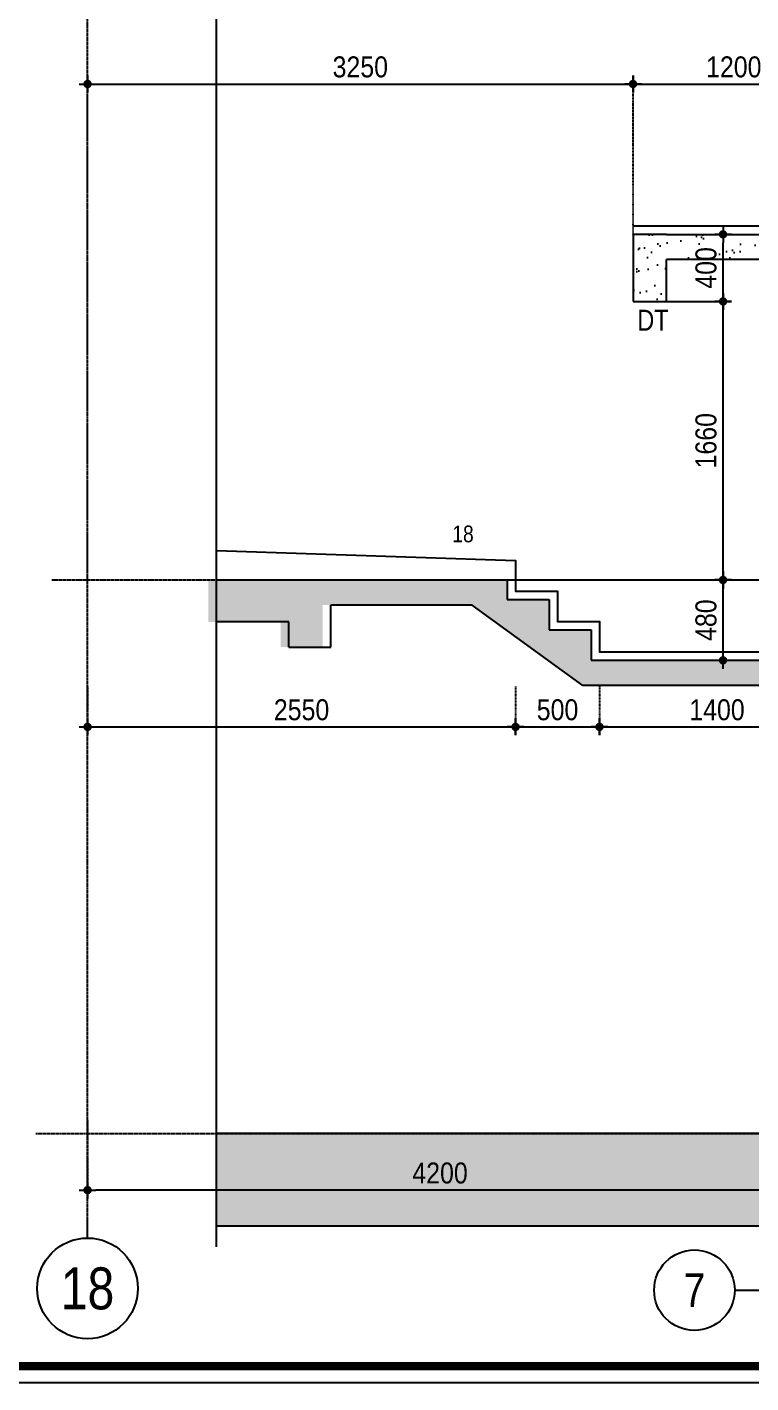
# Model space of a CAD drawing. Header units: millimetres. Extents: x 379264 to 1158416, y -283062 to 356890.
# Drawn here: x 885337 to 889649, y -30402 to -22319 of the extents above; entities that cross this region are included whole.
import ezdxf
from ezdxf.enums import TextEntityAlignment as Align

# ---------------------------------------------------------------- set-up
doc = ezdxf.new("R2010")
doc.units = ezdxf.units.MM
for name, pattern in [('BLOCK C - CHI TIET THANG 6$0$Grid A-F$0$Center101', [13, 10, -1, 1, -1]), ('grid level_TW A$0$Grid A-F$0$Center101', [13, 10, -1, 1, -1]), ('HIDDEN5', [2.8375, 1.25, -1.5875])]:
    doc.linetypes.add(name, pattern=pattern)
for name, color, linetype in [('01PM. TEXT A', 3, 'Continuous'), ('04PM. THIN', 7, 'Continuous'), ('11PM. DIM', 2, 'Continuous'), ('13PM. HATCH', 8, 'Continuous'), ('BLOCK C - CHI TIET THANG 6$0$Concrete Line', 6, 'Continuous'), ('BLOCK C - CHI TIET THANG 6$0$Ghi chu ban ve', 3, 'Continuous'), ('BLOCK C - CHI TIET THANG 6$0$Grid Line', 251, 'BLOCK C - CHI TIET THANG 6$0$Grid A-F$0$Center101'), ('BLOCK C - CHI TIET THANG 6$0$Ky hieu Truc', 1, 'Continuous'), ('BLOCK C - CHI TIET THANG 6$0$Number Step', 94, 'Continuous'), ('grid level_TW A$0$Grid Line', 251, 'grid level_TW A$0$Grid A-F$0$Center101'), ('mb tang 1 TWA$0$Staircase', 30, 'Continuous')]:
    doc.layers.add(name, color=color, linetype=linetype)
doc.styles.add('[PMDC2013]STYLE', font='arial.ttf', dxfattribs={"width": 0.8})
doc.styles.add('arial', font='arial.ttf', dxfattribs={"width": 0.85})
doc.styles.add('BLOCK C - CHI TIET THANG 6$0$VNI-HelveC', font='VHELVCN_0.TTF')
doc.styles.add('BLOCK C - CHI TIET THANG 6$0$VNI-HelveCB', font='VHELVCB_0.TTF')
doc.dimstyles.new('RHE_50', dxfattribs={"dimscale": 50, "dimtxt": 2.5, "dimasz": 1, "dimexe": 0, "dimexo": 0, "dimgap": 0.75, "dimtad": 1, "dimdec": 0, "dimrnd": 10, "dimzin": 9, "dimdsep": 46, "dimtxsty": 'arial', "dimblk1": 'DOT', "dimblk2": 'DIMDOT', "dimsah": 1, "dimcen": 2, "dimdle": 3, "dimclre": 8, "dimclrt": 51, "dimadec": 0, "dimazin": 0, "dimtfac": 1, "dimtdec": 0, "dimtix": 1, "dimtmove": 2, "dimatfit": 3, "dimldrblk": 'DIMPIJL', "dimfxl": 1, "dimtvp": 1.8, "dimtolj": 1, "dimtzin": 0, "dimarcsym": 0})
pattern_1 = [(82.5, (125091.18, -57258.01), (-107.2144, 100.42605), [0, -115.824, 0, -129.54, 0, -123.825]), (52.5, (125091.18, -57258.01), (-56.70328, 247.41986), [0, -62.484, 0, -104.394, 0, -40.005]), (12.5, (125024.91, -57324.29), (167.48995, 168.09969), [0, -38.1, 0, -137.16, 0, -179.07]), (2.5, (125024.9, -57324.29), (114.68433, 209.26523), [0, -19.05, 0, -89.916, 0, -102.87])]

# ---------------------------------------------------------------- blocks, each defined once
blk = doc.blocks.new('CHG_XX_Khung ten')
blk.add_lwpolyline([(15, 579), (826, 579), (826, 15), (15, 15)], close=True)
at = {"color": 4, "linetype": 'Continuous', "const_width": 1}
blk.add_lwpolyline([(17, 577), (824, 577), (824, 17), (17, 17)], close=True, dxfattribs=at)
blk = doc.blocks.new('BLOCK C - CHI TIET THANG 6$0$HTT-Title')
at = {"lineweight": -2}
blk.add_line((6, 0), (11, 0), dxfattribs=at)
at = {"linetype": 'ByBlock', "lineweight": -2}
blk.add_circle((0, 0), 6, dxfattribs=at)
at = {"linetype": 'ByBlock', "lineweight": -2, "style": 'BLOCK C - CHI TIET THANG 6$0$VNI-HelveCB'}
blk.add_attdef('DWG.NAME', text='', height=5, dxfattribs=at).set_placement((11, 0), align=Align.BOTTOM_LEFT)
blk.add_attdef('NUMBER', text='', height=5, dxfattribs=at).set_placement((0, 0), align=Align.MIDDLE_CENTER)
at = {"linetype": 'ByBlock', "lineweight": -2, "style": 'BLOCK C - CHI TIET THANG 6$0$VNI-HelveC'}
blk.add_attdef('SCALE', text='', height=2, dxfattribs=at).set_placement((11.32, -1.41), align=Align.TOP_LEFT)
blk = doc.blocks.new('BLOCK C - CHI TIET THANG 6$0$HTT-Grid')
at = {"linetype": 'ByBlock', "lineweight": -2}
blk.add_line((0, -2.5), (0, 0), dxfattribs=at)
blk.add_circle((0, -8.5), 6, dxfattribs=at)
at = {"linetype": 'ByBlock', "lineweight": -2, "style": 'BLOCK C - CHI TIET THANG 6$0$VNI-HelveC'}
blk.add_attdef('GRID', text='', height=5, dxfattribs=at).set_placement((0, -8.5), align=Align.MIDDLE)
blk = doc.blocks.new('BLOCK C - CHI TIET THANG 6$0$Number Step')
at = {"color": 0, "linetype": 'ByBlock', "lineweight": -2, "style": 'BLOCK C - CHI TIET THANG 6$0$VNI-HelveCB'}
blk.add_attdef('TEXT', text='', height=2, dxfattribs=at).set_placement((0, 0), align=Align.MIDDLE)
blk = doc.blocks.new('DIMDOT')
for p, q in [((1, 0), (-1, 0)), ((0, -1), (0, 1))]:
    blk.add_line(p, q)
at = {"const_width": 0.5}
blk.add_lwpolyline([(-0.25, 0, 1), (0.25, 0, 1)], format="xyb", close=True, dxfattribs=at)
blk = doc.blocks.new('*D828')
at = {"layer": '11PM. DIM', "color": 8, "linetype": 'HIDDEN5', "lineweight": -2, "transparency": 16777216}
for p, q in [((49460.9, 2224.5), (49460.9, 1809.9)), ((53660.9, 2224.5), (53660.9, 1809.9))]:
    blk.add_line(p, q, dxfattribs=at)
at = {"layer": '11PM. DIM', "color": 0, "lineweight": -2, "transparency": 16777216}
blk.add_line((53610.9, 1809.9), (49510.9, 1809.9), dxfattribs=at)
at = {"layer": 'Defpoints', "color": 0, "transparency": 16777216}
for p in [(49460.9, 2224.5), (53660.9, 2224.5), (49460.9, 1809.9)]:
    blk.add_point(p, dxfattribs=at)
at = {"layer": '11PM. DIM', "color": 0, "lineweight": -2, "transparency": 16777216, "xscale": 50, "yscale": 50, "zscale": 50, "rotation": 180}
blk.add_blockref('DIMDOT', (49460.9, 1809.9), dxfattribs=at)
at = {"layer": '11PM. DIM', "color": 0, "lineweight": -2, "transparency": 16777216, "xscale": 50, "yscale": 50, "zscale": 50}
blk.add_blockref('DIMDOT', (53660.9, 1809.9), dxfattribs=at)
at = {"layer": '11PM. DIM', "color": 51, "transparency": 16777216, "insert": (51560.9, 1911.2), "char_height": 125, "attachment_point": 5, "style": 'arial'}
blk.add_mtext('\\A1;4200', dxfattribs=at)
blk = doc.blocks.new('_Dot')
at = {"color": 0, "linetype": 'ByBlock', "lineweight": -2}
blk.add_line((-0.5, 0), (-1, 0), dxfattribs=at)
at = {"color": 0, "linetype": 'ByBlock', "const_width": 0.5}
blk.add_lwpolyline([(-0.25, 0, 1), (0.25, 0, 1)], format="xyb", close=True, dxfattribs=at)
blk = doc.blocks.new('DIMPIJL')
at = {"linetype": 'ByBlock'}
blk.add_solid([(-2.5, 0.42), (-2.5, -0.42), (0, 0)], dxfattribs=at)
blk = doc.blocks.new('*D829')
at = {"layer": '11PM. DIM', "color": 8, "linetype": 'HIDDEN5', "lineweight": -2, "transparency": 16777216}
for p, q in [((49460.9, 4812.1), (49460.9, 4571.6)), ((52010.9, 4812.1), (52010.9, 4571.6))]:
    blk.add_line(p, q, dxfattribs=at)
at = {"layer": '11PM. DIM', "color": 0, "lineweight": -2, "transparency": 16777216}
blk.add_line((49510.9, 4571.6), (51960.9, 4571.6), dxfattribs=at)
at = {"layer": 'Defpoints', "color": 0, "transparency": 16777216}
for p in [(49460.9, 4812.1), (52010.9, 4812.1), (52010.9, 4571.6)]:
    blk.add_point(p, dxfattribs=at)
at = {"layer": '11PM. DIM', "color": 0, "lineweight": -2, "transparency": 16777216, "xscale": 50, "yscale": 50, "zscale": 50, "rotation": 180}
blk.add_blockref('DIMDOT', (49460.9, 4571.6), dxfattribs=at)
at = {"layer": '11PM. DIM', "color": 0, "lineweight": -2, "transparency": 16777216, "xscale": 50, "yscale": 50, "zscale": 50}
blk.add_blockref('DIMDOT', (52010.9, 4571.6), dxfattribs=at)
at = {"layer": '11PM. DIM', "color": 51, "transparency": 16777216, "insert": (50735.9, 4673), "char_height": 125, "attachment_point": 5, "style": 'arial'}
blk.add_mtext('\\A1;2550', dxfattribs=at)
blk = doc.blocks.new('*D830')
at = {"layer": '11PM. DIM', "color": 8, "linetype": 'HIDDEN5', "lineweight": -2, "transparency": 16777216}
for p, q in [((52010.9, 4812.1), (52010.9, 4571.6)), ((52510.9, 4812.1), (52510.9, 4571.6))]:
    blk.add_line(p, q, dxfattribs=at)
at = {"layer": '11PM. DIM', "color": 0, "lineweight": -2, "transparency": 16777216}
blk.add_line((52060.9, 4571.6), (52460.9, 4571.6), dxfattribs=at)
at = {"layer": 'Defpoints', "color": 0, "transparency": 16777216}
for p in [(52010.9, 4812.1), (52510.9, 4812.1), (52510.9, 4571.6)]:
    blk.add_point(p, dxfattribs=at)
at = {"layer": '11PM. DIM', "color": 0, "lineweight": -2, "transparency": 16777216, "xscale": 50, "yscale": 50, "zscale": 50, "rotation": 180}
blk.add_blockref('DIMDOT', (52010.9, 4571.6), dxfattribs=at)
at = {"layer": '11PM. DIM', "color": 0, "lineweight": -2, "transparency": 16777216, "xscale": 50, "yscale": 50, "zscale": 50}
blk.add_blockref('DIMDOT', (52510.9, 4571.6), dxfattribs=at)
at = {"layer": '11PM. DIM', "color": 51, "transparency": 16777216, "insert": (52260.9, 4673), "char_height": 125, "attachment_point": 5, "style": 'arial'}
blk.add_mtext('\\A1;500', dxfattribs=at)
blk = doc.blocks.new('*D831')
at = {"layer": '11PM. DIM', "color": 8, "linetype": 'HIDDEN5', "lineweight": -2, "transparency": 16777216}
for p, q in [((52510.9, 4812.1), (52510.9, 4571.6)), ((53910.9, 4812.1), (53910.9, 4571.6))]:
    blk.add_line(p, q, dxfattribs=at)
at = {"layer": '11PM. DIM', "color": 0, "lineweight": -2, "transparency": 16777216}
blk.add_line((52560.9, 4571.6), (53860.9, 4571.6), dxfattribs=at)
at = {"layer": 'Defpoints', "color": 0, "transparency": 16777216}
for p in [(52510.9, 4812.1), (53910.9, 4812.1), (53910.9, 4571.6)]:
    blk.add_point(p, dxfattribs=at)
at = {"layer": '11PM. DIM', "color": 0, "lineweight": -2, "transparency": 16777216, "xscale": 50, "yscale": 50, "zscale": 50, "rotation": 180}
blk.add_blockref('DIMDOT', (52510.9, 4571.6), dxfattribs=at)
at = {"layer": '11PM. DIM', "color": 0, "lineweight": -2, "transparency": 16777216, "xscale": 50, "yscale": 50, "zscale": 50}
blk.add_blockref('DIMDOT', (53910.9, 4571.6), dxfattribs=at)
at = {"layer": '11PM. DIM', "color": 51, "transparency": 16777216, "insert": (53210.9, 4673), "char_height": 125, "attachment_point": 5, "style": 'arial'}
blk.add_mtext('\\A1;1400', dxfattribs=at)
blk = doc.blocks.new('*D834')
at = {"layer": '11PM. DIM', "color": 8, "linetype": 'HIDDEN5', "lineweight": -2, "transparency": 16777216}
for p, q in [((49460.9, 5447.6), (49460.9, 8404.4)), ((52710.9, 7508.1), (52710.9, 8404.4))]:
    blk.add_line(p, q, dxfattribs=at)
at = {"layer": '11PM. DIM', "color": 0, "lineweight": -2, "transparency": 16777216}
blk.add_line((49510.9, 8404.4), (52660.9, 8404.4), dxfattribs=at)
at = {"layer": 'Defpoints', "color": 0, "transparency": 16777216}
for p in [(52710.9, 8404.4), (52710.9, 7508.1), (49460.9, 5447.6)]:
    blk.add_point(p, dxfattribs=at)
at = {"layer": '11PM. DIM', "color": 0, "lineweight": -2, "transparency": 16777216, "xscale": 50, "yscale": 50, "zscale": 50, "rotation": 180}
blk.add_blockref('DIMDOT', (49460.9, 8404.4), dxfattribs=at)
at = {"layer": '11PM. DIM', "color": 0, "lineweight": -2, "transparency": 16777216, "xscale": 50, "yscale": 50, "zscale": 50}
blk.add_blockref('DIMDOT', (52710.9, 8404.4), dxfattribs=at)
at = {"layer": '11PM. DIM', "color": 51, "transparency": 16777216, "insert": (51085.9, 8505.7), "char_height": 125, "attachment_point": 5, "style": 'arial'}
blk.add_mtext('\\A1;3250', dxfattribs=at)
blk = doc.blocks.new('*D835')
at = {"layer": '11PM. DIM', "color": 8, "linetype": 'HIDDEN5', "lineweight": -2, "transparency": 16777216}
for p, q in [((52710.9, 8036.3), (52710.9, 8404.4)), ((53910.9, 8036.3), (53910.9, 8404.4))]:
    blk.add_line(p, q, dxfattribs=at)
at = {"layer": '11PM. DIM', "color": 0, "lineweight": -2, "transparency": 16777216}
blk.add_line((52760.9, 8404.4), (53860.9, 8404.4), dxfattribs=at)
at = {"layer": 'Defpoints', "color": 0, "transparency": 16777216}
for p in [(53910.9, 8404.4), (52710.9, 8036.3), (53910.9, 8036.3)]:
    blk.add_point(p, dxfattribs=at)
at = {"layer": '11PM. DIM', "color": 0, "lineweight": -2, "transparency": 16777216, "xscale": 50, "yscale": 50, "zscale": 50, "rotation": 180}
blk.add_blockref('DIMDOT', (52710.9, 8404.4), dxfattribs=at)
at = {"layer": '11PM. DIM', "color": 0, "lineweight": -2, "transparency": 16777216, "xscale": 50, "yscale": 50, "zscale": 50}
blk.add_blockref('DIMDOT', (53910.9, 8404.4), dxfattribs=at)
at = {"layer": '11PM. DIM', "color": 51, "transparency": 16777216, "insert": (53310.9, 8505.7), "char_height": 125, "attachment_point": 5, "style": 'arial'}
blk.add_mtext('\\A1;1200', dxfattribs=at)
blk = doc.blocks.new('*D846')
at = {"layer": '11PM. DIM', "color": 8, "linetype": 'HIDDEN5', "lineweight": -2, "transparency": 16777216}
for p, q in [((51960.9, 5447.6), (53247.1, 5447.6)), ((52756.2, 4968.5), (53247.1, 4968.5))]:
    blk.add_line(p, q, dxfattribs=at)
at = {"layer": '11PM. DIM', "color": 0, "lineweight": -2, "transparency": 16777216}
blk.add_line((53247.1, 5018.5), (53247.1, 5397.6), dxfattribs=at)
at = {"layer": 'Defpoints', "color": 0, "transparency": 16777216}
for p in [(51960.9, 5447.6), (53247.1, 5447.6), (52756.2, 4968.5)]:
    blk.add_point(p, dxfattribs=at)
at = {"layer": '11PM. DIM', "color": 0, "lineweight": -2, "transparency": 16777216, "xscale": 50, "yscale": 50, "zscale": 50}
for p, rotation in [((53247.1, 5447.6), 90), ((53247.1, 4968.5), 270)]:
    blk.add_blockref('DIMDOT', p, dxfattribs=dict(at, rotation=rotation))
at = {"layer": '11PM. DIM', "color": 51, "transparency": 16777216, "insert": (53145.8, 5208.1), "char_height": 125, "attachment_point": 5, "rotation": 90, "style": 'arial'}
blk.add_mtext('\\A1;480', dxfattribs=at)
blk = doc.blocks.new('*D847')
at = {"layer": '11PM. DIM', "color": 8, "linetype": 'HIDDEN5', "lineweight": -2, "transparency": 16777216}
for p, q in [((52910.9, 7108.1), (53247.1, 7108.1)), ((51960.9, 5447.6), (53247.1, 5447.6))]:
    blk.add_line(p, q, dxfattribs=at)
at = {"layer": '11PM. DIM', "color": 0, "lineweight": -2, "transparency": 16777216}
blk.add_line((53247.1, 5497.6), (53247.1, 7058.1), dxfattribs=at)
at = {"layer": 'Defpoints', "color": 0, "transparency": 16777216}
for p in [(52910.9, 7108.1), (53247.1, 7108.1), (51960.9, 5447.6)]:
    blk.add_point(p, dxfattribs=at)
at = {"layer": '11PM. DIM', "color": 0, "lineweight": -2, "transparency": 16777216, "xscale": 50, "yscale": 50, "zscale": 50}
for p, rotation in [((53247.1, 7108.1), 90), ((53247.1, 5447.6), 270)]:
    blk.add_blockref('DIMDOT', p, dxfattribs=dict(at, rotation=rotation))
at = {"layer": '11PM. DIM', "color": 51, "transparency": 16777216, "insert": (53145.8, 6277.8), "char_height": 125, "attachment_point": 5, "rotation": 90, "style": 'arial'}
blk.add_mtext('\\A1;1660', dxfattribs=at)
blk = doc.blocks.new('*D848')
at = {"layer": '11PM. DIM', "color": 8, "linetype": 'HIDDEN5', "lineweight": -2, "transparency": 16777216}
for p, q in [((53078.8, 7508.1), (53247.1, 7508.1)), ((52860.9, 7108.1), (53247.1, 7108.1))]:
    blk.add_line(p, q, dxfattribs=at)
at = {"layer": '11PM. DIM', "color": 0, "lineweight": -2, "transparency": 16777216}
blk.add_line((53247.1, 7158.1), (53247.1, 7458.1), dxfattribs=at)
at = {"layer": 'Defpoints', "color": 0, "transparency": 16777216}
for p in [(53078.8, 7508.1), (53247.1, 7508.1), (52860.9, 7108.1)]:
    blk.add_point(p, dxfattribs=at)
at = {"layer": '11PM. DIM', "color": 0, "lineweight": -2, "transparency": 16777216, "xscale": 50, "yscale": 50, "zscale": 50}
for p, rotation in [((53247.1, 7508.1), 90), ((53247.1, 7108.1), 270)]:
    blk.add_blockref('DIMDOT', p, dxfattribs=dict(at, rotation=rotation))
at = {"layer": '11PM. DIM', "color": 51, "transparency": 16777216, "insert": (53145.8, 7308.1), "char_height": 125, "attachment_point": 5, "rotation": 90, "style": 'arial'}
blk.add_mtext('\\A1;400', dxfattribs=at)
blk = doc.blocks.new('A$C7660106D')
at = {"layer": '13PM. HATCH'}
h = blk.add_hatch(dxfattribs=at)
h.set_pattern_fill('AR-SAND', color=256, scale=3, angle=45, style=0)
h.set_pattern_definition(pattern_1)
h.paths.add_polyline_path([(8450, 9123.4), (8050, 9123.4), (8050, 8942), (7800, 8942), (7800, 8760.6), (7550, 8760.6), (7550, 8579.2), (7300, 8579.2), (7300, 8397.8), (7050, 8397.8), (7050, 8216.4), (6800, 8216.4), (6800, 8035), (6550, 8035), (6550, 7853.6), (6300, 7853.6), (6300, 7672.2), (6050, 7672.2), (6050, 7490.8), (5800, 7490.8), (5800, 7309.4), (5550, 7309.4), (5550, 7128), (5300, 7128), (5300, 6946.6), (5050, 6946.6), (5050, 6765.2), (4800, 6765.2), (4800, 6583.8), (3800, 6583.8), (3600, 6583.8), (3600, 6183.8), (3800, 6183.8), (3800, 6433.8), (4848.7, 6433.8), (7893.9, 8643.4), (8450, 8643.4)])
h = blk.add_hatch(dxfattribs=at)
h.set_pattern_fill('AR-SAND', color=256, scale=3, angle=45, style=0)
h.set_pattern_definition([(82.5, (125041.18, -57258.01), (-107.2144, 100.42605), [0, -115.824, 0, -129.54, 0, -123.825]), (52.5, (125041.18, -57258.01), (-56.70328, 247.41986), [0, -62.484, 0, -104.394, 0, -40.005]), (12.5, (124974.91, -57324.29), (167.48995, 168.09969), [0, -38.1, 0, -137.16, 0, -179.07]), (2.5, (124974.9, -57324.29), (114.68433, 209.26523), [0, -19.05, 0, -89.916, 0, -102.87])])
h.paths.add_polyline_path([(7950, 5495.5), (7700, 5495.5), (6600, 5495.5), (6600, 5314.1), (6350, 5314.1), (6350, 5132.7), (6100, 5132.7), (6100, 4951.3), (5850, 4951.3), (5850, 4769.9), (5600, 4769.9), (5600, 4588.5), (5350, 4588.5), (5350, 4407.1), (5100, 4407.1), (5100, 4225.7), (4850, 4225.7), (4850, 4044.3), (3350, 4044.3), (3350, 4225.7), (3100, 4225.7), (3100, 4407.1), (2850, 4407.1), (2850, 4523.4), (1750, 4523.4), (1069.1, 4523.4), (1069.1, 4273.4), (1500, 4273.4), (1500, 4123.4), (1750, 4123.4), (1750, 4373.4), (2641.1, 4373.4), (3301.3, 3894.3), (4798.7, 3894.3), (6755.4, 5314.1), (7750, 5314.1), (7750, 5095.5), (7950, 5095.5)])
h = blk.add_hatch(dxfattribs=at)
h.set_pattern_fill('AR-SAND', color=256, scale=3, angle=45, style=0)
h.set_pattern_definition(pattern_1)
h.paths.add_polyline_path([(9149.1, 673.4), (9149.1, 1223.4), (1119.1, 1223.4), (1119.1, 673.4)])
for points in [[(3600, 6633.8), (4800, 6633.8), (4800, 6815.2), (5050, 6815.2), (5050, 6996.6), (5300, 6996.6), (5300, 7178), (5550, 7178), (5550, 7359.4), (5800, 7359.4), (5800, 7540.8), (6050, 7540.8), (6050, 7722.2), (6300, 7722.2), (6300, 7903.6)], [(1119.1, 4699.3), (2900, 4638.5), (2900, 4457.1), (3150, 4457.1), (3150, 4275.7), (3400, 4275.7), (3400, 4094.3), (4800, 4094.3)]]:
    blk.add_lwpolyline(points, dxfattribs=at)
at = {"layer": 'BLOCK C - CHI TIET THANG 6$0$Concrete Line'}
for p, q in [((3600, 6583.8), (3600, 6183.8)), ((3800, 6583.8), (3600, 6583.8)), ((3800, 6183.8), (3800, 6433.8)), ((3600, 6183.8), (3800, 6183.8)), ((1119.1, 4523.4), (1800, 4523.4)), ((1800, 4123.4), (1800, 4373.4)), ((1550, 4273.4), (1119.1, 4273.4)), ((1550, 4123.4), (1550, 4273.4)), ((1550, 4123.4), (1800, 4123.4))]:
    blk.add_line(p, q, dxfattribs=at)
at = {"layer": 'BLOCK C - CHI TIET THANG 6$0$Concrete Line', "color": 6}
for p, q in [((3800, 6583.8), (4850, 6583.8)), ((4848.7, 6433.8), (3800, 6433.8)), ((1800, 4523.4), (2850, 4523.4)), ((2850, 4523.4), (2850, 4407.1)), ((2641.1, 4373.4), (1800, 4373.4)), ((3301.3, 3894.3), (2641.1, 4373.4)), ((2850, 4407.1), (3100, 4407.1)), ((3100, 4407.1), (3100, 4225.7)), ((3100, 4225.7), (3350, 4225.7)), ((3350, 4225.7), (3350, 4044.3)), ((3350, 4044.3), (4850, 4044.3)), ((4798.7, 3894.3), (3301.3, 3894.3))]:
    blk.add_line(p, q, dxfattribs=at)
at = {"layer": 'BLOCK C - CHI TIET THANG 6$0$Concrete Line'}
for points in [[(9149.1, 1223.4), (1119.1, 1223.4)], [(1119.1, 673.4), (9149.1, 673.4)]]:
    blk.add_lwpolyline(points, dxfattribs=at)
at = {"layer": 'BLOCK C - CHI TIET THANG 6$0$Grid Line', "ltscale": 0.5}
blk.add_line((2895.7, 4523.6), (10784.1, 4523.4), dxfattribs=at)
at = {"layer": 'grid level_TW A$0$Grid Line'}
for p, q in [((350, 600), (350, 23349.6)), ((137, 4523.4), (11003.2, 4523.4)), ((41.8, 1223.4), (11003.2, 1223.4))]:
    blk.add_line(p, q, dxfattribs=at)
at = {"layer": 'mb tang 1 TWA$0$Staircase', "flags": 128}
blk.add_lwpolyline([(1119.1, 546.8), (1119.1, 13697.8), (900.7, 13697.8), (1412.5, 13991.2), (1119.1, 13991.2), (1119.1, 23352.3)], dxfattribs=at)
at = {"layer": 'BLOCK C - CHI TIET THANG 6$0$Ghi chu ban ve'}
ref = blk.add_blockref('BLOCK C - CHI TIET THANG 6$0$HTT-Title', (3965.5, 289.2), dxfattribs=dict(at, xscale=40, yscale=40, zscale=40))
ref.add_attrib('NUMBER', '7', dxfattribs={"layer": '0', "color": 0, "linetype": 'ByBlock', "lineweight": -2, "height": 200, "style": 'BLOCK C - CHI TIET THANG 6$0$VNI-HelveCB'}).set_placement((3965.5, 289.2), align=Align.MIDDLE_CENTER)
ref.add_attrib('DWG.NAME', '%%U MAËT CAÉT 1-1', dxfattribs={"layer": '0', "color": 3, "linetype": 'ByBlock', "lineweight": -2, "height": 200, "style": 'BLOCK C - CHI TIET THANG 6$0$VNI-HelveCB'}).set_placement((4405.5, 289.2), align=Align.BOTTOM_LEFT)
ref.add_attrib('SCALE', 'TL: 1/50', dxfattribs={"layer": '0', "color": 0, "linetype": 'ByBlock', "lineweight": -2, "height": 80, "style": 'BLOCK C - CHI TIET THANG 6$0$VNI-HelveC'}).set_placement((4418.2, 232.6), align=Align.TOP_LEFT)
at = {"layer": 'BLOCK C - CHI TIET THANG 6$0$Ky hieu Truc', "xscale": 50, "yscale": 50, "zscale": 50}
blk.add_blockref('BLOCK C - CHI TIET THANG 6$0$HTT-Grid', (350, 725), dxfattribs=at).add_auto_attribs({'GRID': '18'})
at = {"layer": 'BLOCK C - CHI TIET THANG 6$0$Number Step', "xscale": 50, "yscale": 50, "zscale": 50}
blk.add_blockref('BLOCK C - CHI TIET THANG 6$0$Number Step', (2586.9, 4798.1), dxfattribs=at).add_auto_attribs({'TEXT': '18'})
at = {"layer": '01PM. TEXT A', "style": '[PMDC2013]STYLE', "width": 0.8}
blk.add_text('DT', height=125, dxfattribs=at).set_placement((3625.6, 6009.5))
at = {"layer": '11PM. DIM'}
for base, p1, p2, picture, middle in [((3600, 7480.1), (350, 4523.4), (3600, 6583.8), '*D834', (1975, 7581.5)), ((4800, 7480.1), (3600, 7112.1), (4800, 7112.1), '*D835', (4200, 7581.5)), ((2900, 3647.4), (350, 3887.9), (2900, 3887.9), '*D829', (1625, 3748.7)), ((3400, 3647.4), (2900, 3887.9), (3400, 3887.9), '*D830', (3150, 3748.7)), ((4800, 3647.4), (3400, 3887.9), (4800, 3887.9), '*D831', (4100, 3748.7)), ((350, 885.7), (4550, 1300.3), (350, 1300.3), '*D828', (2450, 987))]:
    dim = blk.add_linear_dim(base=base, p1=p1, p2=p2, dimstyle='RHE_50', dxfattribs=at)
    dim.commit()
    dim.dimension.update_dxf_attribs({"geometry": picture, "text_midpoint": middle, "insert": (-49110.9, -924.2)})
for base, p1, p2, picture, middle in [((4136.2, 6583.8), (3750, 6183.8), (3967.9, 6583.8), '*D848', (4034.9, 6383.8)), ((4136.2, 6183.8), (2850, 4523.4), (3800, 6183.8), '*D847', (4034.9, 5353.6)), ((4136.2, 4523.4), (3645.3, 4044.3), (2850, 4523.4), '*D846', (4034.9, 4283.8))]:
    dim = blk.add_linear_dim(base=base, p1=p1, p2=p2, angle=90, dimstyle='RHE_50', dxfattribs=at)
    dim.commit()
    dim.dimension.update_dxf_attribs({"geometry": picture, "text_midpoint": middle, "insert": (-49110.9, -924.2)})

msp = doc.modelspace()

# ---------------------------------------------------------------- block references
at = {"layer": '04PM. THIN', "xscale": 50, "yscale": 50, "zscale": 50}
msp.add_blockref('CHG_XX_Khung ten', (862079.92, -31152.33), dxfattribs=at)

# ---------------------------------------------------------------- next in the draw order: block references
at = {"layer": '13PM. HATCH'}
msp.add_blockref('A$C7660106D', (885346.8, -30138.88), dxfattribs=at)

doc.saveas('drawing.dxf')
